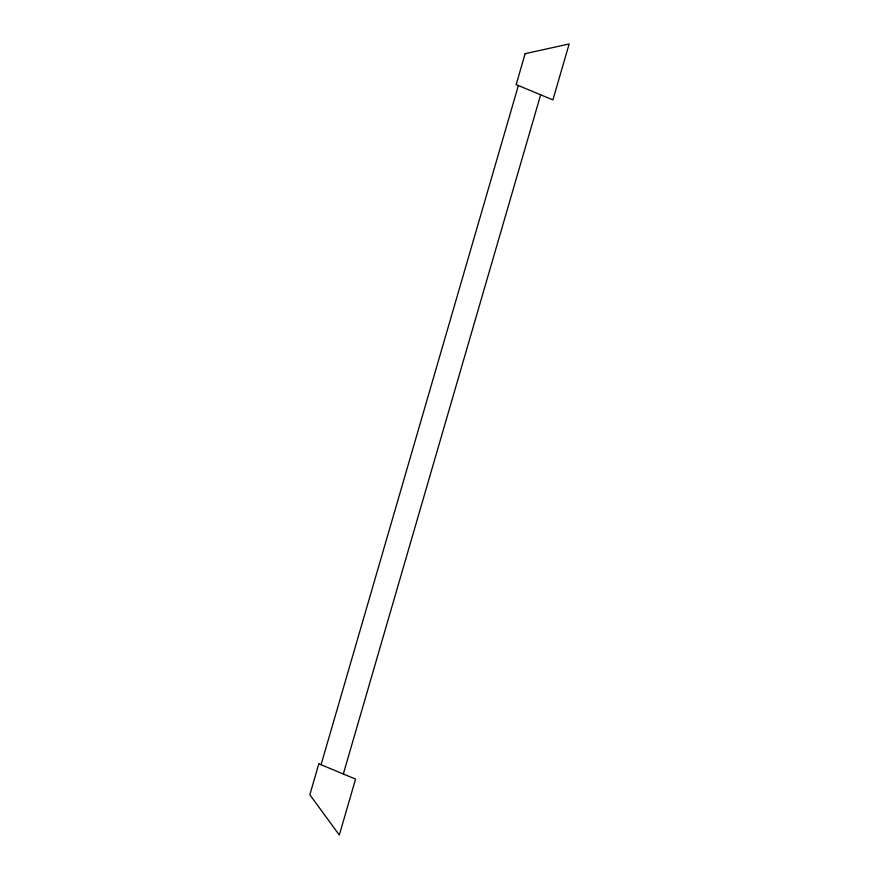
<?xml version="1.0" encoding="UTF-8"?>
<svg xmlns="http://www.w3.org/2000/svg" width="879" height="879" viewBox="0 0 879 879"><rect width="100%" height="100%" fill="white"/><g stroke="black" fill="none" stroke-linecap="round" stroke-linejoin="round"><path stroke-width="1.32" d="M321.066 764.73L518.379 85.538M343.326 774.003L540.651 94.811M318.835 763.807L309.847 794.748L339.316 835.05L355.577 779.091L318.835 763.807M525.148 53.674L516.16 84.615L552.902 99.909L569.152 43.95L525.148 53.674"/></g></svg>
